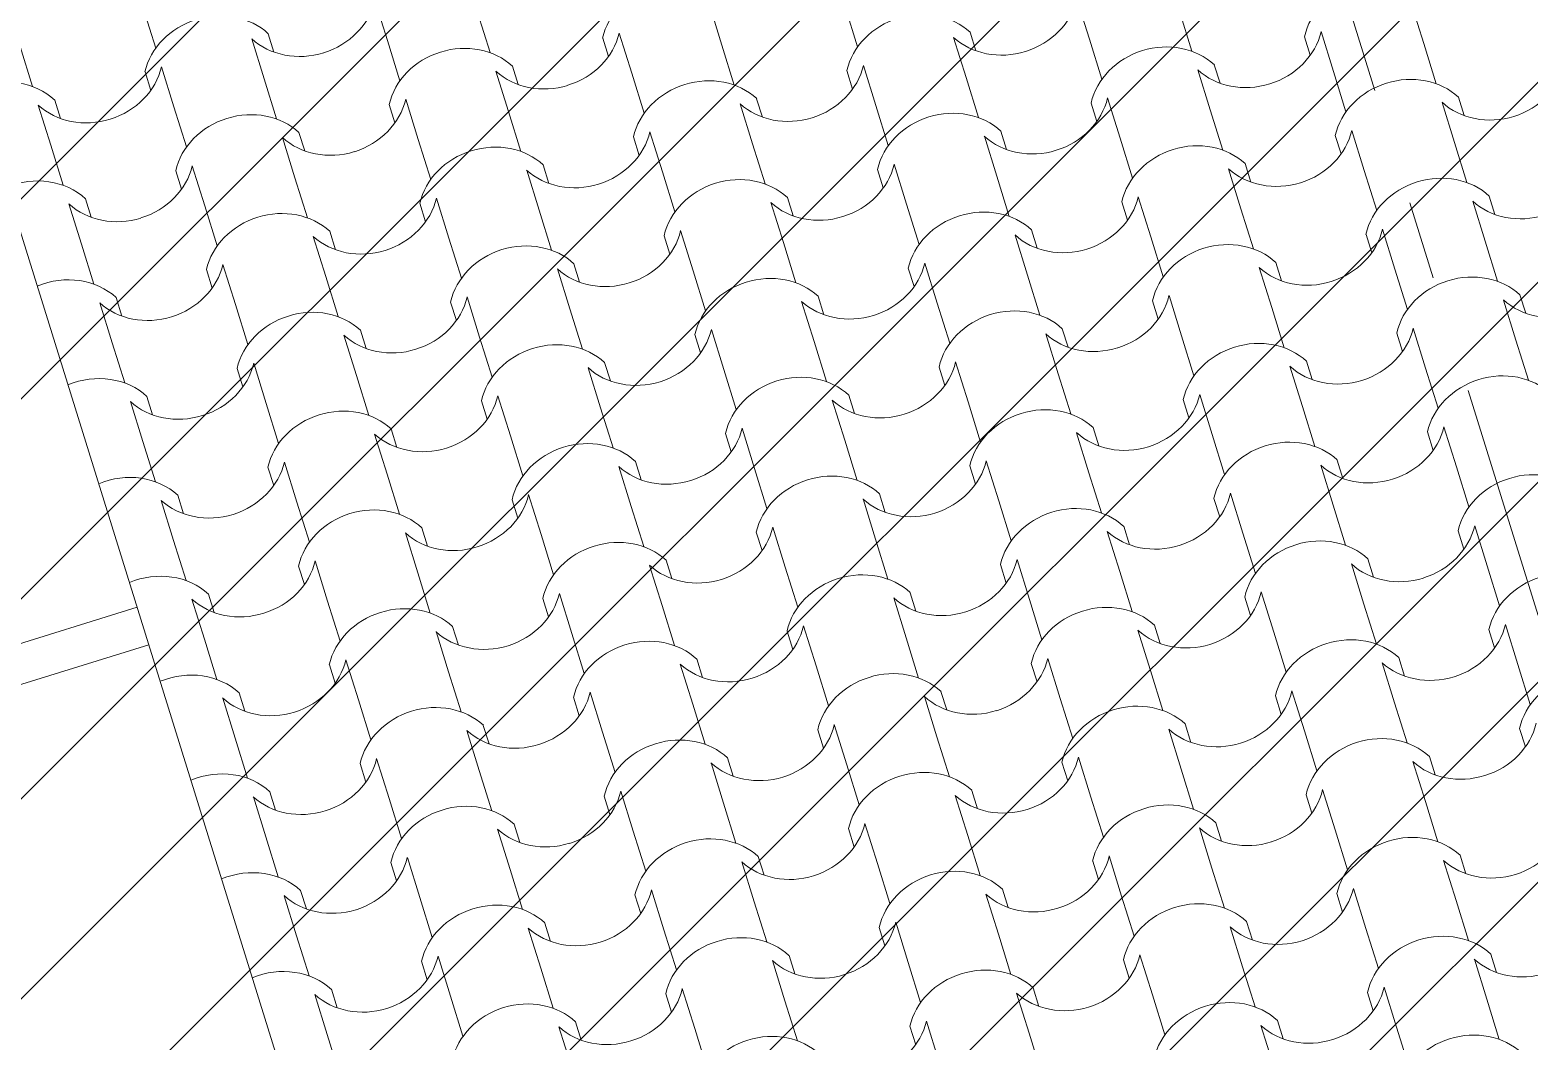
# Model space of a CAD drawing. Header units: metres. Extents: x -111189 to -108577, y -72951 to -72647.
# Drawn here: x -110192.994 to -110191.087, y -72662.649 to -72661.361 of the extents above; entities that cross this region are included whole.
import ezdxf

# ---------------------------------------------------------------- set-up
doc = ezdxf.new("R2010")
doc.units = ezdxf.units.M
doc.header["$MEASUREMENT"] = 0
doc.set_wipeout_variables(frame=1)
for name, pattern in [('Dot & Dashed', [0.670278, 0.3175, -0.176389, 0, -0.176389]), ('OTK - Traço Ponto CORTES_ALÇ', [0.6, 0.3, -0.15, 0, -0.15]), ('Wipeout_Contour', [1, 0, -1])]:
    doc.linetypes.add(name, pattern=pattern)
for name, color, linetype in [('02 - PASSEIOS', 7, 'Continuous'), ('03 - COBERTURA', 7, 'Continuous'), ('05 - VIGA', 7, 'Continuous'), ('13 - IMPLANTAÇÃO (apoio).Layer Apoio', 7, 'Continuous'), ('14 - CORTES.Marcadores', 7, 'Continuous')]:
    doc.layers.add(name, color=color, linetype=linetype)

# ---------------------------------------------------------------- blocks, each defined once
blk = doc.blocks.new('Malha_8_1', base_point=(-111182.45, -72914.5203))
at = {"color": 254, "linetype": 'Wipeout_Contour', "lineweight": 0, "ltscale": 1861428.278801215}
blk.add_wipeout([(-111182.45, -72914.5203), (-111181.1398, -72916.9324), (-111179.283, -72920.3506), (-111178.6992, -72921.4255), (-111173.1932, -72931.5618), (-111171.3979, -72934.867), (-111163.9365, -72948.6033), (-111162.5896, -72948.18), (-111170.1617, -72934.1975), (-111171.9536, -72930.8885), (-111177.4458, -72920.7467), (-111178.0283, -72919.6711), (-111179.8807, -72916.2505), (-111181.0503, -72914.0907)], dxfattribs=at).dxf.layer = '02 - PASSEIOS'
blk = doc.blocks.new('Viga_17_1', base_point=(-111170.9394, -72925.3738))
at = {"layer": '05 - VIGA', "color": 7, "linetype": 'Continuous', "lineweight": 13}
for p, q in [((-111170.9394, -72925.3738), (-111168.4566, -72924.602)), ((-111170.9246, -72925.4216), (-111168.4418, -72924.6498))]:
    blk.add_line(p, q, dxfattribs=at)
at = {"layer": '05 - VIGA', "color": 7, "linetype": 'Dot & Dashed', "lineweight": 13}
blk.add_line((-111170.9394, -72925.3738), (-111168.4566, -72924.602), dxfattribs=at)
blk = doc.blocks.new('*X120', base_point=(-110957.0649, -73026.2797))
at = {"layer": '03 - COBERTURA', "color": 253, "linetype": 'Continuous', "lineweight": 9}
for p, q in [((-111168.138, -72923.8808), (-111168.1539, -72923.8297)), ((-111167.2448, -72923.879), (-111167.2607, -72923.828)), ((-111168.4329, -72923.8904), (-111168.4488, -72923.8394)), ((-111168.0073, -72923.8961), (-111168.0232, -72923.8451)), ((-111167.7124, -72923.8864), (-111167.7283, -72923.8354)), ((-111167.5397, -72923.8887), (-111167.5556, -72923.8377)), ((-111167.1142, -72923.8943), (-111167.13, -72923.8433)), ((-111166.8193, -72923.8846), (-111166.8351, -72923.8336)), ((-111168.2948, -72923.9295), (-111168.3107, -72923.8785)), ((-111168.2824, -72923.8954), (-111168.2897, -72923.872)), ((-111168.1221, -72923.9318), (-111168.138, -72923.8808)), ((-111167.8568, -72923.9011), (-111167.8641, -72923.8776)), ((-111167.8272, -72923.9221), (-111167.8431, -72923.8711)), ((-111167.6966, -72923.9374), (-111167.7124, -72923.8864)), ((-111167.4017, -72923.9277), (-111167.4175, -72923.8767)), ((-111167.3892, -72923.8937), (-111167.3965, -72923.8702)), ((-111167.229, -72923.93), (-111167.2448, -72923.879)), ((-111166.9637, -72923.8993), (-111166.9709, -72923.8759)), ((-111166.9341, -72923.9203), (-111166.9499, -72923.8693)), ((-111166.8034, -72923.9357), (-111166.8193, -72923.8846)), ((-111168.5898, -72923.9392), (-111168.6056, -72923.8882)), ((-111168.4392, -72923.9442), (-111168.4465, -72923.9207)), ((-111168.4097, -72923.9652), (-111168.4255, -72923.9142)), ((-111167.9841, -72923.9709), (-111167.9999, -72923.9198)), ((-111167.9716, -72923.9368), (-111167.9789, -72923.9133)), ((-111167.8114, -72923.9731), (-111167.8272, -72923.9221)), ((-111167.5461, -72923.9424), (-111167.5534, -72923.919)), ((-111167.5165, -72923.9634), (-111167.5323, -72923.9124)), ((-111167.0909, -72923.9691), (-111167.1068, -72923.9181)), ((-111167.0785, -72923.935), (-111167.0858, -72923.9115)), ((-111166.9182, -72923.9713), (-111166.9341, -72923.9203)), ((-111168.279, -72923.9805), (-111168.2948, -72923.9295)), ((-111167.3858, -72923.9788), (-111167.4017, -72923.9277)), ((-111168.5665, -72924.014), (-111168.5824, -72923.9629)), ((-111168.5541, -72923.9799), (-111168.5614, -72923.9564)), ((-111168.1285, -72923.9855), (-111168.1358, -72923.9621)), ((-111168.0989, -72924.0065), (-111168.1148, -72923.9555)), ((-111167.6733, -72924.0122), (-111167.6892, -72923.9612)), ((-111167.6609, -72923.9781), (-111167.6682, -72923.9547)), ((-111167.5006, -72924.0145), (-111167.5165, -72923.9634)), ((-111167.2353, -72923.9838), (-111167.2426, -72923.9603)), ((-111167.2057, -72924.0048), (-111167.2216, -72923.9538)), ((-111166.7802, -72924.0104), (-111166.796, -72923.9594)), ((-111166.7677, -72923.9763), (-111166.775, -72923.9529)), ((-111168.3938, -72924.0162), (-111168.4097, -72923.9652)), ((-111167.9682, -72924.0219), (-111167.9841, -72923.9709)), ((-111167.0751, -72924.0201), (-111167.0909, -72923.9691)), ((-111168.2433, -72924.0212), (-111168.2506, -72923.9978)), ((-111167.7881, -72924.0479), (-111167.804, -72923.9969)), ((-111167.3501, -72924.0194), (-111167.3574, -72923.996)), ((-111166.9245, -72924.0251), (-111166.9318, -72924.0016)), ((-111166.895, -72924.0461), (-111166.9108, -72923.9951)), ((-111168.5506, -72924.065), (-111168.5665, -72924.014)), ((-111168.2557, -72924.0553), (-111168.2716, -72924.0043)), ((-111168.083, -72924.0576), (-111168.0989, -72924.0065)), ((-111167.8177, -72924.0269), (-111167.825, -72924.0034)), ((-111167.6575, -72924.0632), (-111167.6733, -72924.0122)), ((-111167.3626, -72924.0535), (-111167.3784, -72924.0025)), ((-111167.1899, -72924.0558), (-111167.2057, -72924.0048)), ((-111166.7643, -72924.0614), (-111166.7802, -72924.0104)), ((-111167.9325, -72924.0626), (-111167.9398, -72924.0391)), ((-111167.4774, -72924.0892), (-111167.4932, -72924.0382)), ((-111167.0394, -72924.0608), (-111167.0467, -72924.0373)), ((-111168.4001, -72924.07), (-111168.4074, -72924.0465)), ((-111168.3706, -72924.091), (-111168.3864, -72924.04)), ((-111168.2399, -72924.1063), (-111168.2557, -72924.0553)), ((-111167.945, -72924.0966), (-111167.9608, -72924.0456)), ((-111167.7723, -72924.0989), (-111167.7881, -72924.0479)), ((-111167.507, -72924.0682), (-111167.5143, -72924.0447)), ((-111167.3467, -72924.1046), (-111167.3626, -72924.0535)), ((-111167.0518, -72924.0949), (-111167.0677, -72924.0439)), ((-111166.8791, -72924.0971), (-111166.895, -72924.0461)), ((-111168.5274, -72924.1398), (-111168.5433, -72924.0887)), ((-111168.515, -72924.1057), (-111168.5222, -72924.0822)), ((-111168.3547, -72924.142), (-111168.3706, -72924.091)), ((-111168.0894, -72924.1113), (-111168.0967, -72924.0879)), ((-111168.0598, -72924.1323), (-111168.0757, -72924.0813)), ((-111167.9291, -72924.1477), (-111167.945, -72924.0966)), ((-111167.6342, -72924.138), (-111167.6501, -72924.087)), ((-111167.6218, -72924.1039), (-111167.6291, -72924.0804)), ((-111167.4615, -72924.1402), (-111167.4774, -72924.0892)), ((-111167.1962, -72924.1095), (-111167.2035, -72924.0861)), ((-111167.1666, -72924.1306), (-111167.1825, -72924.0796)), ((-111167.036, -72924.1459), (-111167.0518, -72924.0949)), ((-111166.741, -72924.1362), (-111166.7569, -72924.0852)), ((-111166.7286, -72924.1021), (-111166.7359, -72924.0787)), ((-111168.2166, -72924.1811), (-111168.2325, -72924.1301)), ((-111168.2042, -72924.147), (-111168.2115, -72924.1235)), ((-111168.0439, -72924.1834), (-111168.0598, -72924.1323)), ((-111167.7786, -72924.1526), (-111167.7859, -72924.1292)), ((-111167.749, -72924.1737), (-111167.7649, -72924.1227)), ((-111167.3235, -72924.1793), (-111167.3393, -72924.1283)), ((-111167.311, -72924.1452), (-111167.3183, -72924.1218)), ((-111167.1508, -72924.1816), (-111167.1666, -72924.1306)), ((-111166.8854, -72924.1509), (-111166.8927, -72924.1274)), ((-111166.8559, -72924.1719), (-111166.8717, -72924.1209)), ((-111168.5115, -72924.1908), (-111168.5274, -72924.1398)), ((-111167.6184, -72924.189), (-111167.6342, -72924.138)), ((-111166.7252, -72924.1872), (-111166.741, -72924.1362)), ((-111168.361, -72924.1958), (-111168.3683, -72924.1723)), ((-111168.3315, -72924.2168), (-111168.3473, -72924.1658)), ((-111167.9059, -72924.2224), (-111167.9217, -72924.1714)), ((-111167.8934, -72924.1883), (-111167.9007, -72924.1649)), ((-111167.4679, -72924.194), (-111167.4752, -72924.1705)), ((-111167.4383, -72924.215), (-111167.4541, -72924.164)), ((-111167.0127, -72924.2207), (-111167.0286, -72924.1697)), ((-111167.0003, -72924.1866), (-111167.0076, -72924.1631)), ((-111166.84, -72924.2229), (-111166.8559, -72924.1719)), ((-111168.2008, -72924.2321), (-111168.2166, -72924.1811)), ((-111167.7332, -72924.2247), (-111167.749, -72924.1737)), ((-111167.3076, -72924.2303), (-111167.3235, -72924.1793)), ((-111168.4759, -72924.2314), (-111168.4831, -72924.208)), ((-111168.0207, -72924.2581), (-111168.0366, -72924.2071)), ((-111167.5827, -72924.2297), (-111167.59, -72924.2062)), ((-111167.1275, -72924.2564), (-111167.1434, -72924.2053)), ((-111166.7019, -72924.262), (-111166.7178, -72924.211)), ((-111166.6895, -72924.2279), (-111166.6968, -72924.2045)), ((-111168.4883, -72924.2655), (-111168.5042, -72924.2145)), ((-111168.3156, -72924.2678), (-111168.3315, -72924.2168)), ((-111168.0503, -72924.2371), (-111168.0576, -72924.2136)), ((-111167.89, -72924.2734), (-111167.9059, -72924.2224)), ((-111167.5951, -72924.2638), (-111167.611, -72924.2128)), ((-111167.4224, -72924.266), (-111167.4383, -72924.215)), ((-111167.1571, -72924.2353), (-111167.1644, -72924.2119)), ((-111166.9968, -72924.2717), (-111167.0127, -72924.2207)), ((-111168.1651, -72924.2728), (-111168.1724, -72924.2493)), ((-111167.7099, -72924.2995), (-111167.7258, -72924.2485)), ((-111167.2719, -72924.271), (-111167.2792, -72924.2476)), ((-111166.8168, -72924.2977), (-111166.8326, -72924.2467)), ((-111168.4724, -72924.3166), (-111168.4883, -72924.2655)), ((-111168.1775, -72924.3069), (-111168.1934, -72924.2559)), ((-111168.0048, -72924.3091), (-111168.0207, -72924.2581)), ((-111167.7395, -72924.2784), (-111167.7468, -72924.255)), ((-111167.5793, -72924.3148), (-111167.5951, -72924.2638)), ((-111167.2844, -72924.3051), (-111167.3002, -72924.2541)), ((-111167.1117, -72924.3074), (-111167.1275, -72924.2564)), ((-111166.8463, -72924.2767), (-111166.8536, -72924.2532)), ((-111166.6861, -72924.313), (-111166.7019, -72924.262)), ((-111168.3219, -72924.3215), (-111168.3292, -72924.2981)), ((-111168.2924, -72924.3426), (-111168.3082, -72924.2916)), ((-111168.1617, -72924.3579), (-111168.1775, -72924.3069)), ((-111167.8668, -72924.3482), (-111167.8826, -72924.2972)), ((-111167.8543, -72924.3141), (-111167.8616, -72924.2907)), ((-111167.6941, -72924.3505), (-111167.7099, -72924.2995)), ((-111167.4288, -72924.3198), (-111167.436, -72924.2963)), ((-111167.3992, -72924.3408), (-111167.415, -72924.2898)), ((-111167.2685, -72924.3561), (-111167.2844, -72924.3051)), ((-111166.9736, -72924.3465), (-111166.9895, -72924.2954)), ((-111166.9612, -72924.3124), (-111166.9684, -72924.2889)), ((-111166.8009, -72924.3487), (-111166.8168, -72924.2977)), ((-111168.4492, -72924.3913), (-111168.4651, -72924.3403)), ((-111168.4368, -72924.3572), (-111168.444, -72924.3338)), ((-111168.2765, -72924.3936), (-111168.2924, -72924.3426)), ((-111168.0112, -72924.3629), (-111168.0185, -72924.3394)), ((-111167.9816, -72924.3839), (-111167.9975, -72924.3329)), ((-111167.556, -72924.3896), (-111167.5719, -72924.3386)), ((-111167.5436, -72924.3555), (-111167.5509, -72924.332)), ((-111167.3833, -72924.3918), (-111167.3992, -72924.3408)), ((-111167.118, -72924.3611), (-111167.1253, -72924.3377)), ((-111167.0884, -72924.3821), (-111167.1043, -72924.3311)), ((-111167.8509, -72924.3992), (-111167.8668, -72924.3482)), ((-111166.9577, -72924.3975), (-111166.9736, -72924.3465)), ((-111168.1384, -72924.4327), (-111168.1543, -72924.3817)), ((-111168.126, -72924.3986), (-111168.1333, -72924.3751)), ((-111167.7004, -72924.4042), (-111167.7077, -72924.3808)), ((-111167.6708, -72924.4253), (-111167.6867, -72924.3742)), ((-111167.2453, -72924.4309), (-111167.2611, -72924.3799)), ((-111167.2328, -72924.3968), (-111167.2401, -72924.3734)), ((-111167.0726, -72924.4332), (-111167.0884, -72924.3821)), ((-111166.8072, -72924.4025), (-111166.8145, -72924.379)), ((-111166.7777, -72924.4235), (-111166.7935, -72924.3725)), ((-111168.4333, -72924.4423), (-111168.4492, -72924.3913)), ((-111167.9657, -72924.4349), (-111167.9816, -72924.3839)), ((-111167.5402, -72924.4406), (-111167.556, -72924.3896)), ((-111168.2533, -72924.4684), (-111168.2691, -72924.4173)), ((-111167.8152, -72924.4399), (-111167.8225, -72924.4165)), ((-111167.3601, -72924.4666), (-111167.3759, -72924.4156)), ((-111166.9345, -72924.4722), (-111166.9504, -72924.4212)), ((-111166.9221, -72924.4382), (-111166.9293, -72924.4147)), ((-111168.2828, -72924.4473), (-111168.2901, -72924.4239)), ((-111168.1226, -72924.4837), (-111168.1384, -72924.4327)), ((-111167.8277, -72924.474), (-111167.8435, -72924.423)), ((-111167.655, -72924.4763), (-111167.6708, -72924.4253)), ((-111167.3897, -72924.4456), (-111167.3969, -72924.4221)), ((-111167.2294, -72924.4819), (-111167.2453, -72924.4309)), ((-111166.7618, -72924.4745), (-111166.7777, -72924.4235)), ((-111168.3976, -72924.483), (-111168.4049, -72924.4596)), ((-111167.9425, -72924.5097), (-111167.9584, -72924.4587)), ((-111167.5045, -72924.4813), (-111167.5118, -72924.4578)), ((-111167.0493, -72924.5079), (-111167.0652, -72924.4569)), ((-111168.4101, -72924.5171), (-111168.426, -72924.4661)), ((-111168.2374, -72924.5194), (-111168.2533, -72924.4684)), ((-111167.9721, -72924.4887), (-111167.9794, -72924.4652)), ((-111167.8118, -72924.525), (-111167.8277, -72924.474)), ((-111167.5169, -72924.5154), (-111167.5328, -72924.4643)), ((-111167.3442, -72924.5176), (-111167.3601, -72924.4666)), ((-111167.0789, -72924.4869), (-111167.0862, -72924.4635)), ((-111166.9186, -72924.5233), (-111166.9345, -72924.4722)), ((-111168.0993, -72924.5585), (-111168.1152, -72924.5074)), ((-111168.0869, -72924.5244), (-111168.0942, -72924.5009)), ((-111167.9266, -72924.5607), (-111167.9425, -72924.5097)), ((-111167.6613, -72924.53), (-111167.6686, -72924.5066)), ((-111167.6317, -72924.551), (-111167.6476, -72924.5)), ((-111167.5011, -72924.5664), (-111167.5169, -72924.5154)), ((-111167.2062, -72924.5567), (-111167.222, -72924.5057)), ((-111167.1937, -72924.5226), (-111167.201, -72924.4991)), ((-111167.0335, -72924.559), (-111167.0493, -72924.5079)), ((-111166.7681, -72924.5283), (-111166.7754, -72924.5048)), ((-111166.7386, -72924.5493), (-111166.7544, -72924.4983)), ((-111168.3942, -72924.5681), (-111168.4101, -72924.5171)), ((-111168.2437, -72924.5731), (-111168.251, -72924.5497)), ((-111168.2141, -72924.5942), (-111168.23, -72924.5431)), ((-111167.7886, -72924.5998), (-111167.8044, -72924.5488)), ((-111167.7761, -72924.5657), (-111167.7834, -72924.5423)), ((-111167.6159, -72924.6021), (-111167.6317, -72924.551)), ((-111167.3506, -72924.5714), (-111167.3578, -72924.5479)), ((-111167.321, -72924.5924), (-111167.3368, -72924.5414)), ((-111166.8954, -72924.598), (-111166.9113, -72924.547)), ((-111166.883, -72924.5639), (-111166.8902, -72924.5405)), ((-111166.7227, -72924.6003), (-111166.7386, -72924.5493)), ((-111168.0835, -72924.6095), (-111168.0993, -72924.5585)), ((-111167.1903, -72924.6077), (-111167.2062, -72924.5567)), ((-111168.371, -72924.6429), (-111168.3868, -72924.5919)), ((-111168.3585, -72924.6088), (-111168.3658, -72924.5854)), ((-111167.933, -72924.6145), (-111167.9403, -72924.591)), ((-111167.9034, -72924.6355), (-111167.9192, -72924.5845)), ((-111167.4778, -72924.6411), (-111167.4937, -72924.5901)), ((-111167.4654, -72924.607), (-111167.4727, -72924.5836)), ((-111167.3051, -72924.6434), (-111167.321, -72924.5924)), ((-111167.0398, -72924.6127), (-111167.0471, -72924.5892)), ((-111167.0102, -72924.6337), (-111167.0261, -72924.5827)), ((-111168.1983, -72924.6452), (-111168.2141, -72924.5942)), ((-111167.7727, -72924.6508), (-111167.7886, -72924.5998)), ((-111166.8795, -72924.6491), (-111166.8954, -72924.598)), ((-111168.0478, -72924.6502), (-111168.0551, -72924.6267)), ((-111167.5926, -72924.6768), (-111167.6085, -72924.6258)), ((-111167.1546, -72924.6484), (-111167.1619, -72924.6249)), ((-111166.729, -72924.654), (-111166.7363, -72924.6306)), ((-111166.6995, -72924.6751), (-111166.7153, -72924.6241)), ((-111168.3551, -72924.6939), (-111168.371, -72924.6429)), ((-111168.0602, -72924.6842), (-111168.0761, -72924.6332)), ((-111167.8875, -72924.6865), (-111167.9034, -72924.6355)), ((-111167.6222, -72924.6558), (-111167.6295, -72924.6324)), ((-111167.462, -72924.6922), (-111167.4778, -72924.6411)), ((-111167.1671, -72924.6825), (-111167.1829, -72924.6315)), ((-111166.9944, -72924.6847), (-111167.0102, -72924.6337)), ((-111168.175, -72924.7199), (-111168.1909, -72924.6689)), ((-111167.737, -72924.6915), (-111167.7443, -72924.668)), ((-111167.2819, -72924.7182), (-111167.2977, -72924.6672)), ((-111166.8438, -72924.6897), (-111166.8511, -72924.6663)), ((-111168.2046, -72924.6989), (-111168.2119, -72924.6755)), ((-111168.0444, -72924.7353), (-111168.0602, -72924.6842)), ((-111167.7495, -72924.7256), (-111167.7653, -72924.6746)), ((-111167.5768, -72924.7278), (-111167.5926, -72924.6768)), ((-111167.3114, -72924.6971), (-111167.3187, -72924.6737)), ((-111167.1512, -72924.7335), (-111167.1671, -72924.6825)), ((-111166.8563, -72924.7238), (-111166.8722, -72924.6728)), ((-111166.6836, -72924.7261), (-111166.6995, -72924.6751)), ((-111168.3319, -72924.7687), (-111168.3477, -72924.7177)), ((-111168.3194, -72924.7346), (-111168.3267, -72924.7112)), ((-111168.1592, -72924.771), (-111168.175, -72924.7199)), ((-111167.8939, -72924.7403), (-111167.9012, -72924.7168)), ((-111167.8643, -72924.7613), (-111167.8801, -72924.7103)), ((-111167.7336, -72924.7766), (-111167.7495, -72924.7256)), ((-111167.4387, -72924.7669), (-111167.4546, -72924.7159)), ((-111167.4263, -72924.7328), (-111167.4336, -72924.7094)), ((-111167.266, -72924.7692), (-111167.2819, -72924.7182)), ((-111167.0007, -72924.7385), (-111167.008, -72924.715)), ((-111166.9711, -72924.7595), (-111166.987, -72924.7085)), ((-111166.8404, -72924.7748), (-111166.8563, -72924.7238)), ((-111168.0211, -72924.81), (-111168.037, -72924.759)), ((-111168.0087, -72924.7759), (-111168.016, -72924.7525)), ((-111167.8484, -72924.8123), (-111167.8643, -72924.7613)), ((-111167.5831, -72924.7816), (-111167.5904, -72924.7581)), ((-111167.5535, -72924.8026), (-111167.5694, -72924.7516)), ((-111167.128, -72924.8083), (-111167.1438, -72924.7573)), ((-111167.1155, -72924.7742), (-111167.1228, -72924.7507)), ((-111166.9553, -72924.8105), (-111166.9711, -72924.7595)), ((-111166.6899, -72924.7798), (-111166.6972, -72924.7564)), ((-111168.316, -72924.8197), (-111168.3319, -72924.7687)), ((-111167.4229, -72924.8179), (-111167.4387, -72924.7669)), ((-111168.1655, -72924.8247), (-111168.1728, -72924.8012)), ((-111168.1359, -72924.8457), (-111168.1518, -72924.7947)), ((-111167.7104, -72924.8514), (-111167.7262, -72924.8004)), ((-111167.6979, -72924.8173), (-111167.7052, -72924.7938)), ((-111167.5377, -72924.8536), (-111167.5535, -72924.8026)), ((-111167.2723, -72924.8229), (-111167.2796, -72924.7995)), ((-111167.2428, -72924.844), (-111167.2586, -72924.793)), ((-111166.8172, -72924.8496), (-111166.833, -72924.7986)), ((-111166.8047, -72924.8155), (-111166.812, -72924.7921)), ((-111168.0053, -72924.8611), (-111168.0211, -72924.81)), ((-111167.1121, -72924.8593), (-111167.128, -72924.8083)), ((-111168.2803, -72924.8604), (-111168.2876, -72924.8369)), ((-111167.8252, -72924.8871), (-111167.841, -72924.8361)), ((-111167.3872, -72924.8586), (-111167.3945, -72924.8352)), ((-111166.9616, -72924.8643), (-111166.9689, -72924.8408)), ((-111166.932, -72924.8853), (-111166.9479, -72924.8343)), ((-111168.2928, -72924.8945), (-111168.3086, -72924.8435)), ((-111168.1201, -72924.8967), (-111168.1359, -72924.8457)), ((-111167.8548, -72924.866), (-111167.8621, -72924.8426)), ((-111167.6945, -72924.9024), (-111167.7104, -72924.8514)), ((-111167.3996, -72924.8927), (-111167.4155, -72924.8417)), ((-111167.2269, -72924.895), (-111167.2428, -72924.844)), ((-111166.8013, -72924.9006), (-111166.8172, -72924.8496)), ((-111167.9696, -72924.9017), (-111167.9769, -72924.8783)), ((-111167.5144, -72924.9284), (-111167.5303, -72924.8774)), ((-111167.0764, -72924.9), (-111167.0837, -72924.8765)), ((-111168.2769, -72924.9455), (-111168.2928, -72924.8945)), ((-111167.982, -72924.9358), (-111167.9979, -72924.8848)), ((-111167.8093, -72924.9381), (-111167.8252, -72924.8871)), ((-111167.544, -72924.9074), (-111167.5513, -72924.8839)), ((-111167.3837, -72924.9437), (-111167.3996, -72924.8927)), ((-111167.0888, -72924.9341), (-111167.1047, -72924.883)), ((-111166.9161, -72924.9363), (-111166.932, -72924.8853)), ((-111168.1264, -72924.9505), (-111168.1337, -72924.927)), ((-111168.0968, -72924.9715), (-111168.1127, -72924.9205)), ((-111167.9662, -72924.9868), (-111167.982, -72924.9358)), ((-111167.6713, -72924.9772), (-111167.6871, -72924.9262)), ((-111167.6588, -72924.9431), (-111167.6661, -72924.9196)), ((-111167.4986, -72924.9794), (-111167.5144, -72924.9284)), ((-111167.2332, -72924.9487), (-111167.2405, -72924.9253)), ((-111167.2037, -72924.9698), (-111167.2195, -72924.9187)), ((-111167.073, -72924.9851), (-111167.0888, -72924.9341)), ((-111166.7781, -72924.9754), (-111166.7939, -72924.9244)), ((-111166.7656, -72924.9413), (-111166.7729, -72924.9179)), ((-111168.2537, -72925.0203), (-111168.2695, -72924.9693)), ((-111168.2412, -72924.9862), (-111168.2485, -72924.9627)), ((-111168.081, -72925.0225), (-111168.0968, -72924.9715)), ((-111167.8157, -72924.9918), (-111167.823, -72924.9684)), ((-111167.7861, -72925.0129), (-111167.8019, -72924.9618)), ((-111167.3605, -72925.0185), (-111167.3764, -72924.9675)), ((-111167.3481, -72924.9844), (-111167.3553, -72924.961)), ((-111167.1878, -72925.0208), (-111167.2037, -72924.9698)), ((-111166.9225, -72924.9901), (-111166.9298, -72924.9666)), ((-111166.8929, -72925.0111), (-111166.9088, -72924.9601)), ((-111167.6554, -72925.0282), (-111167.6713, -72924.9772)), ((-111166.7622, -72925.0264), (-111166.7781, -72924.9754)), ((-111167.9429, -72925.0616), (-111167.9588, -72925.0106)), ((-111167.9305, -72925.0275), (-111167.9378, -72925.0041)), ((-111167.7702, -72925.0639), (-111167.7861, -72925.0129)), ((-111167.5049, -72925.0332), (-111167.5122, -72925.0097)), ((-111167.4753, -72925.0542), (-111167.4912, -72925.0032)), ((-111167.0497, -72925.0599), (-111167.0656, -72925.0088)), ((-111167.0373, -72925.0258), (-111167.0446, -72925.0023)), ((-111166.877, -72925.0621), (-111166.8929, -72925.0111)), ((-111168.2378, -72925.0713), (-111168.2537, -72925.0203)), ((-111167.3446, -72925.0695), (-111167.3605, -72925.0185)), ((-111168.0577, -72925.0973), (-111168.0736, -72925.0463)), ((-111167.6197, -72925.0689), (-111167.627, -72925.0454)), ((-111167.1646, -72925.0955), (-111167.1804, -72925.0445)), ((-111166.739, -72925.1012), (-111166.7548, -72925.0502)), ((-111166.7265, -72925.0671), (-111166.7338, -72925.0436)), ((-111168.0873, -72925.0763), (-111168.0946, -72925.0528)), ((-111167.9271, -72925.1126), (-111167.9429, -72925.0616)), ((-111167.6322, -72925.103), (-111167.648, -72925.0519)), ((-111167.4595, -72925.1052), (-111167.4753, -72925.0542)), ((-111167.1941, -72925.0745), (-111167.2014, -72925.0511)), ((-111167.0339, -72925.1109), (-111167.0497, -72925.0599)), ((-111168.2021, -72925.112), (-111168.2094, -72925.0885)), ((-111167.747, -72925.1386), (-111167.7628, -72925.0876)), ((-111167.309, -72925.1102), (-111167.3162, -72925.0868)), ((-111166.8538, -72925.1369), (-111166.8697, -72925.0859)), ((-111168.2146, -72925.1461), (-111168.2304, -72925.0951)), ((-111168.0419, -72925.1483), (-111168.0577, -72925.0973)), ((-111167.7766, -72925.1176), (-111167.7838, -72925.0942)), ((-111167.6163, -72925.154), (-111167.6322, -72925.103)), ((-111167.3214, -72925.1443), (-111167.3373, -72925.0933)), ((-111167.1487, -72925.1466), (-111167.1646, -72925.0955)), ((-111166.8834, -72925.1159), (-111166.8907, -72925.0924)), ((-111166.7231, -72925.1522), (-111166.739, -72925.1012)), ((-111168.1987, -72925.1971), (-111168.2146, -72925.1461)), ((-111167.9038, -72925.1874), (-111167.9197, -72925.1364)), ((-111167.8914, -72925.1533), (-111167.8987, -72925.1299)), ((-111167.7311, -72925.1897), (-111167.747, -72925.1386)), ((-111167.4658, -72925.159), (-111167.4731, -72925.1355)), ((-111167.4362, -72925.18), (-111167.4521, -72925.129)), ((-111167.3055, -72925.1953), (-111167.3214, -72925.1443)), ((-111167.0106, -72925.1856), (-111167.0265, -72925.1346)), ((-111166.9982, -72925.1515), (-111167.0055, -72925.1281)), ((-111166.8379, -72925.1879), (-111166.8538, -72925.1369))]:
    blk.add_line(p, q, dxfattribs=at)
for centre, major_axis, start_param, end_param in [((-111167.775, -72923.8878), (0.0878, 0.0273), 0.466079, 2.675513), ((-111166.8818, -72923.886), (0.0878, 0.0273), 0.466079, 2.675513), ((-111168.2435, -72923.8191), (0.0883, 0.0274), 4.715365, 5.812147), ((-111167.3503, -72923.8173), (0.0883, 0.0274), 4.715365, 5.812147), ((-111168.3574, -72923.9309), (0.0878, 0.0273), 0.466079, 2.675513), ((-111167.4642, -72923.9291), (0.0878, 0.0273), 0.466079, 2.675513), ((-111168.2429, -72923.8189), (0.0883, 0.0274), 3.612631, 4.709413), ((-111168.0466, -72923.9723), (0.0878, 0.0273), 0.466079, 2.675513), ((-111167.9327, -72923.8604), (0.0883, 0.0274), 4.715365, 5.812147), ((-111167.3498, -72923.8172), (0.0883, 0.0274), 3.612631, 4.709413), ((-111167.1534, -72923.9705), (0.0878, 0.0273), 0.466079, 2.675513), ((-111167.0395, -72923.8587), (0.0883, 0.0274), 4.715365, 5.812147), ((-111168.5151, -72923.9035), (0.0883, 0.0274), 4.715365, 5.812147), ((-111167.9322, -72923.8603), (0.0883, 0.0274), 3.612631, 4.709413), ((-111167.6219, -72923.9018), (0.0883, 0.0274), 4.715365, 5.812147), ((-111167.039, -72923.8585), (0.0883, 0.0274), 3.612631, 4.709413), ((-111166.8427, -72924.0118), (0.0878, 0.0273), 0.466079, 2.675513), ((-111166.7288, -72923.9), (0.0883, 0.0274), 4.715365, 5.812147), ((-111168.629, -72924.0154), (0.0878, 0.0273), 0.466079, 1.674542), ((-111167.7358, -72924.0136), (0.0878, 0.0273), 0.466079, 2.675513), ((-111168.5146, -72923.9034), (0.0883, 0.0274), 3.612631, 4.709413), ((-111168.2044, -72923.9449), (0.0883, 0.0274), 4.715365, 5.812147), ((-111167.6214, -72923.9016), (0.0883, 0.0274), 3.612631, 4.709413), ((-111167.3112, -72923.9431), (0.0883, 0.0274), 4.715365, 5.812147), ((-111166.7282, -72923.8998), (0.0883, 0.0274), 3.612631, 4.709413), ((-111168.3183, -72924.0567), (0.0878, 0.0273), 0.466079, 2.675513), ((-111167.4251, -72924.0549), (0.0878, 0.0273), 0.466079, 2.675513), ((-111167.8936, -72923.9862), (0.0883, 0.0274), 4.715365, 5.812147), ((-111167.0004, -72923.9845), (0.0883, 0.0274), 4.715365, 5.812147), ((-111168.2038, -72923.9447), (0.0883, 0.0274), 3.612631, 4.709413), ((-111168.0075, -72924.098), (0.0878, 0.0273), 0.466079, 2.675513), ((-111167.3107, -72923.943), (0.0883, 0.0274), 3.612631, 4.709413), ((-111167.1143, -72924.0963), (0.0878, 0.0273), 0.466079, 2.675513), ((-111167.5828, -72924.0276), (0.0883, 0.0274), 4.715365, 5.812147), ((-111168.5899, -72924.1411), (0.0878, 0.0273), 0.466079, 1.674542), ((-111168.476, -72924.0293), (0.0883, 0.0274), 4.715365, 5.812147), ((-111167.8931, -72923.9861), (0.0883, 0.0274), 3.612631, 4.709413), ((-111167.6967, -72924.1394), (0.0878, 0.0273), 0.466079, 2.675513), ((-111166.9999, -72923.9843), (0.0883, 0.0274), 3.612631, 4.709413), ((-111166.8036, -72924.1376), (0.0878, 0.0273), 0.466079, 2.675513), ((-111168.4755, -72924.0292), (0.0883, 0.0274), 3.612631, 4.709413), ((-111168.2792, -72924.1825), (0.0878, 0.0273), 0.466079, 2.675513), ((-111168.1653, -72924.0707), (0.0883, 0.0274), 4.715365, 5.812147), ((-111167.5823, -72924.0274), (0.0883, 0.0274), 3.612631, 4.709413), ((-111167.386, -72924.1807), (0.0878, 0.0273), 0.466079, 2.675513), ((-111167.2721, -72924.0689), (0.0883, 0.0274), 4.715365, 5.812147), ((-111166.6891, -72924.0256), (0.0883, 0.0274), 3.612631, 4.709413), ((-111168.1647, -72924.0705), (0.0883, 0.0274), 3.612631, 4.709413), ((-111167.8545, -72924.112), (0.0883, 0.0274), 4.715365, 5.812147), ((-111167.2716, -72924.0687), (0.0883, 0.0274), 3.612631, 4.709413), ((-111167.0752, -72924.2221), (0.0878, 0.0273), 0.466079, 2.675513), ((-111166.9613, -72924.1102), (0.0883, 0.0274), 4.715365, 5.812147), ((-111167.9684, -72924.2238), (0.0878, 0.0273), 0.466079, 2.675513), ((-111168.4369, -72924.1551), (0.0883, 0.0274), 4.715365, 5.812147), ((-111167.854, -72924.1118), (0.0883, 0.0274), 3.612631, 4.709413), ((-111167.5437, -72924.1534), (0.0883, 0.0274), 4.715365, 5.812147), ((-111166.9608, -72924.1101), (0.0883, 0.0274), 3.612631, 4.709413), ((-111168.5508, -72924.2669), (0.0878, 0.0273), 0.466079, 1.674542), ((-111167.6576, -72924.2652), (0.0878, 0.0273), 0.466079, 2.675513), ((-111166.7645, -72924.2634), (0.0878, 0.0273), 0.466079, 2.675513), ((-111168.1262, -72924.1965), (0.0883, 0.0274), 4.715365, 5.812147), ((-111167.233, -72924.1947), (0.0883, 0.0274), 4.715365, 5.812147), ((-111166.65, -72924.1514), (0.0883, 0.0274), 3.612631, 4.709413), ((-111168.4364, -72924.155), (0.0883, 0.0274), 3.612631, 4.709413), ((-111168.2401, -72924.3083), (0.0878, 0.0273), 0.466079, 2.675513), ((-111167.5432, -72924.1532), (0.0883, 0.0274), 3.612631, 4.709413), ((-111167.3469, -72924.3065), (0.0878, 0.0273), 0.466079, 2.675513), ((-111167.8154, -72924.2378), (0.0883, 0.0274), 4.715365, 5.812147), ((-111166.9222, -72924.236), (0.0883, 0.0274), 4.715365, 5.812147), ((-111168.1256, -72924.1963), (0.0883, 0.0274), 3.612631, 4.709413), ((-111167.9293, -72924.3496), (0.0878, 0.0273), 0.466079, 2.675513), ((-111167.2325, -72924.1945), (0.0883, 0.0274), 3.612631, 4.709413), ((-111167.0361, -72924.3479), (0.0878, 0.0273), 0.466079, 2.675513), ((-111168.5117, -72924.3927), (0.0878, 0.0273), 0.466079, 1.674542), ((-111168.3978, -72924.2809), (0.0883, 0.0274), 4.715365, 5.812147), ((-111167.8149, -72924.2376), (0.0883, 0.0274), 3.612631, 4.709413), ((-111167.6185, -72924.391), (0.0878, 0.0273), 0.466079, 2.675513), ((-111167.5046, -72924.2791), (0.0883, 0.0274), 4.715365, 5.812147), ((-111166.9217, -72924.2359), (0.0883, 0.0274), 3.612631, 4.709413), ((-111166.7254, -72924.3892), (0.0878, 0.0273), 0.466079, 2.675513), ((-111168.3973, -72924.2807), (0.0883, 0.0274), 3.612631, 4.709413), ((-111168.0871, -72924.3222), (0.0883, 0.0274), 4.715365, 5.812147), ((-111167.5041, -72924.279), (0.0883, 0.0274), 3.612631, 4.709413), ((-111167.3078, -72924.4323), (0.0878, 0.0273), 0.466079, 2.675513), ((-111167.1939, -72924.3205), (0.0883, 0.0274), 4.715365, 5.812147), ((-111168.201, -72924.4341), (0.0878, 0.0273), 0.466079, 2.675513), ((-111168.0865, -72924.3221), (0.0883, 0.0274), 3.612631, 4.709413), ((-111167.7763, -72924.3636), (0.0883, 0.0274), 4.715365, 5.812147), ((-111167.1933, -72924.3203), (0.0883, 0.0274), 3.612631, 4.709413), ((-111166.8831, -72924.3618), (0.0883, 0.0274), 4.715365, 5.812147), ((-111167.8902, -72924.4754), (0.0878, 0.0273), 0.466079, 2.675513), ((-111166.997, -72924.4736), (0.0878, 0.0273), 0.466079, 2.675513), ((-111168.3587, -72924.4067), (0.0883, 0.0274), 4.715365, 5.812147), ((-111167.4655, -72924.4049), (0.0883, 0.0274), 4.715365, 5.812147), ((-111166.8826, -72924.3617), (0.0883, 0.0274), 3.612631, 4.709413), ((-111168.4726, -72924.5185), (0.0878, 0.0273), 0.466079, 1.674542), ((-111167.7758, -72924.3634), (0.0883, 0.0274), 3.612631, 4.709413), ((-111167.5794, -72924.5168), (0.0878, 0.0273), 0.466079, 2.675513), ((-111166.6863, -72924.515), (0.0878, 0.0273), 0.466079, 2.675513), ((-111168.0479, -72924.448), (0.0883, 0.0274), 4.715365, 5.812147), ((-111167.1548, -72924.4463), (0.0883, 0.0274), 4.715365, 5.812147), ((-111168.3582, -72924.4065), (0.0883, 0.0274), 3.612631, 4.709413), ((-111168.1619, -72924.5599), (0.0878, 0.0273), 0.466079, 2.675513), ((-111167.465, -72924.4048), (0.0883, 0.0274), 3.612631, 4.709413), ((-111167.2687, -72924.5581), (0.0878, 0.0273), 0.466079, 2.675513), ((-111168.0474, -72924.4479), (0.0883, 0.0274), 3.612631, 4.709413), ((-111167.8511, -72924.6012), (0.0878, 0.0273), 0.466079, 2.675513), ((-111167.7372, -72924.4894), (0.0883, 0.0274), 4.715365, 5.812147), ((-111167.1542, -72924.4461), (0.0883, 0.0274), 3.612631, 4.709413), ((-111166.9579, -72924.5994), (0.0878, 0.0273), 0.466079, 2.675513), ((-111166.844, -72924.4876), (0.0883, 0.0274), 4.715365, 5.812147), ((-111168.3196, -72924.5325), (0.0883, 0.0274), 4.715365, 5.812147), ((-111167.7367, -72924.4892), (0.0883, 0.0274), 3.612631, 4.709413), ((-111167.4264, -72924.5307), (0.0883, 0.0274), 4.715365, 5.812147), ((-111166.8435, -72924.4875), (0.0883, 0.0274), 3.612631, 4.709413), ((-111166.6472, -72924.6408), (0.0878, 0.0273), 0.466079, 2.675513), ((-111168.4335, -72924.6443), (0.0878, 0.0273), 0.466079, 1.674542), ((-111167.5403, -72924.6425), (0.0878, 0.0273), 0.466079, 2.675513), ((-111168.3191, -72924.5323), (0.0883, 0.0274), 3.612631, 4.709413), ((-111168.0088, -72924.5738), (0.0883, 0.0274), 4.715365, 5.812147), ((-111167.4259, -72924.5306), (0.0883, 0.0274), 3.612631, 4.709413), ((-111167.1157, -72924.5721), (0.0883, 0.0274), 4.715365, 5.812147), ((-111168.1228, -72924.6856), (0.0878, 0.0273), 0.466079, 2.675513), ((-111167.2296, -72924.6839), (0.0878, 0.0273), 0.466079, 2.675513), ((-111167.6981, -72924.6152), (0.0883, 0.0274), 4.715365, 5.812147), ((-111166.8049, -72924.6134), (0.0883, 0.0274), 4.715365, 5.812147), ((-111168.0083, -72924.5737), (0.0883, 0.0274), 3.612631, 4.709413), ((-111167.812, -72924.727), (0.0878, 0.0273), 0.466079, 2.675513), ((-111167.1151, -72924.5719), (0.0883, 0.0274), 3.612631, 4.709413), ((-111166.9188, -72924.7252), (0.0878, 0.0273), 0.466079, 2.675513), ((-111168.2805, -72924.6583), (0.0883, 0.0274), 4.715365, 5.812147), ((-111167.3873, -72924.6565), (0.0883, 0.0274), 4.715365, 5.812147), ((-111168.3944, -72924.7701), (0.0878, 0.0273), 0.466079, 1.674542), ((-111167.6976, -72924.615), (0.0883, 0.0274), 3.612631, 4.709413), ((-111167.5012, -72924.7683), (0.0878, 0.0273), 0.466079, 2.675513), ((-111166.8044, -72924.6132), (0.0883, 0.0274), 3.612631, 4.709413), ((-111166.6081, -72924.7666), (0.0878, 0.0273), 0.466079, 2.675513), ((-111168.28, -72924.6581), (0.0883, 0.0274), 3.612631, 4.709413), ((-111168.0836, -72924.8114), (0.0878, 0.0273), 0.466079, 2.675513), ((-111167.9697, -72924.6996), (0.0883, 0.0274), 4.715365, 5.812147), ((-111167.3868, -72924.6563), (0.0883, 0.0274), 3.612631, 4.709413), ((-111167.1905, -72924.8097), (0.0878, 0.0273), 0.466079, 2.675513), ((-111167.0766, -72924.6979), (0.0883, 0.0274), 4.715365, 5.812147), ((-111167.9692, -72924.6995), (0.0883, 0.0274), 3.612631, 4.709413), ((-111167.659, -72924.741), (0.0883, 0.0274), 4.715365, 5.812147), ((-111167.076, -72924.6977), (0.0883, 0.0274), 3.612631, 4.709413), ((-111166.8797, -72924.851), (0.0878, 0.0273), 0.466079, 2.675513), ((-111166.7658, -72924.7392), (0.0883, 0.0274), 4.715365, 5.812147), ((-111167.7729, -72924.8528), (0.0878, 0.0273), 0.466079, 2.675513), ((-111168.2414, -72924.7841), (0.0883, 0.0274), 4.715365, 5.812147), ((-111167.6585, -72924.7408), (0.0883, 0.0274), 3.612631, 4.709413), ((-111167.3482, -72924.7823), (0.0883, 0.0274), 4.715365, 5.812147), ((-111166.7653, -72924.739), (0.0883, 0.0274), 3.612631, 4.709413), ((-111168.3553, -72924.8959), (0.0878, 0.0273), 0.466079, 1.674542), ((-111167.4621, -72924.8941), (0.0878, 0.0273), 0.466079, 2.675513), ((-111167.9306, -72924.8254), (0.0883, 0.0274), 4.715365, 5.812147), ((-111167.0375, -72924.8236), (0.0883, 0.0274), 4.715365, 5.812147), ((-111168.2409, -72924.7839), (0.0883, 0.0274), 3.612631, 4.709413), ((-111168.0445, -72924.9372), (0.0878, 0.0273), 0.466079, 2.675513), ((-111167.3477, -72924.7821), (0.0883, 0.0274), 3.612631, 4.709413), ((-111167.1514, -72924.9355), (0.0878, 0.0273), 0.466079, 2.675513), ((-111167.6199, -72924.8667), (0.0883, 0.0274), 4.715365, 5.812147), ((-111166.7267, -72924.865), (0.0883, 0.0274), 4.715365, 5.812147), ((-111167.9301, -72924.8252), (0.0883, 0.0274), 3.612631, 4.709413), ((-111167.7338, -72924.9786), (0.0878, 0.0273), 0.466079, 2.675513), ((-111167.0369, -72924.8235), (0.0883, 0.0274), 3.612631, 4.709413), ((-111166.8406, -72924.9768), (0.0878, 0.0273), 0.466079, 2.675513), ((-111168.3162, -72925.0217), (0.0878, 0.0273), 0.466079, 1.674542), ((-111168.2023, -72924.9099), (0.0883, 0.0274), 4.715365, 5.812147), ((-111167.6194, -72924.8666), (0.0883, 0.0274), 3.612631, 4.709413), ((-111167.423, -72925.0199), (0.0878, 0.0273), 0.466079, 2.675513), ((-111167.3091, -72924.9081), (0.0883, 0.0274), 4.715365, 5.812147), ((-111166.7262, -72924.8648), (0.0883, 0.0274), 3.612631, 4.709413), ((-111168.2018, -72924.9097), (0.0883, 0.0274), 3.612631, 4.709413), ((-111167.8915, -72924.9512), (0.0883, 0.0274), 4.715365, 5.812147), ((-111167.3086, -72924.9079), (0.0883, 0.0274), 3.612631, 4.709413), ((-111167.1123, -72925.0612), (0.0878, 0.0273), 0.466079, 2.675513), ((-111166.9984, -72924.9494), (0.0883, 0.0274), 4.715365, 5.812147), ((-111168.0054, -72925.063), (0.0878, 0.0273), 0.466079, 2.675513), ((-111167.891, -72924.951), (0.0883, 0.0274), 3.612631, 4.709413), ((-111167.5808, -72924.9925), (0.0883, 0.0274), 4.715365, 5.812147), ((-111166.9978, -72924.9493), (0.0883, 0.0274), 3.612631, 4.709413), ((-111167.6947, -72925.1044), (0.0878, 0.0273), 0.466079, 2.675513), ((-111166.8015, -72925.1026), (0.0878, 0.0273), 0.466079, 2.675513), ((-111168.1632, -72925.0356), (0.0883, 0.0274), 4.715365, 5.812147), ((-111167.27, -72925.0339), (0.0883, 0.0274), 4.715365, 5.812147), ((-111166.6871, -72924.9906), (0.0883, 0.0274), 3.612631, 4.709413), ((-111168.2771, -72925.1475), (0.0878, 0.0273), 0.466079, 1.674542), ((-111167.5803, -72924.9924), (0.0883, 0.0274), 3.612631, 4.709413), ((-111167.3839, -72925.1457), (0.0878, 0.0273), 0.466079, 2.675513), ((-111167.8524, -72925.077), (0.0883, 0.0274), 4.715365, 5.812147), ((-111166.9593, -72925.0752), (0.0883, 0.0274), 4.715365, 5.812147), ((-111168.1627, -72925.0355), (0.0883, 0.0274), 3.612631, 4.709413), ((-111167.9663, -72925.1888), (0.0878, 0.0273), 0.466079, 2.675513), ((-111167.2695, -72925.0337), (0.0883, 0.0274), 3.612631, 4.709413), ((-111167.0732, -72925.187), (0.0878, 0.0273), 0.466079, 2.675513), ((-111167.8519, -72925.0768), (0.0883, 0.0274), 3.612631, 4.709413), ((-111167.6556, -72925.2301), (0.0878, 0.0273), 0.466079, 2.675513), ((-111167.5417, -72925.1183), (0.0883, 0.0274), 4.715365, 5.812147), ((-111166.9587, -72925.0751), (0.0883, 0.0274), 3.612631, 4.709413), ((-111166.7624, -72925.2284), (0.0878, 0.0273), 0.466079, 2.675513)]:
    blk.add_ellipse(centre, major_axis=major_axis, ratio=0.876216, start_param=start_param, end_param=end_param, dxfattribs=at)
blk = doc.blocks.new('Cobertura_2_1', base_point=(-111162.6239, -72921.6369))
at = {"layer": '03 - COBERTURA', "color": 7, "linetype": 'Continuous', "lineweight": 13, "flags": 128}
blk.add_lwpolyline([(-111168.0856, -72925.7957), (-111168.7832, -72923.5516)], dxfattribs=at)
at = {"layer": '03 - COBERTURA', "color": 7, "linetype": 'Continuous', "lineweight": 13}
blk.add_blockref('*X120', (-110957.0649, -73026.2797), dxfattribs=at)
blk = doc.blocks.new('Plano de Corte_4_1', base_point=(-111170.592, -72912.0077))
at = {"layer": '14 - CORTES.Marcadores', "color": 7, "linetype": 'OTK - Traço Ponto CORTES_ALÇ', "lineweight": 5}
blk.add_line((-111170.5029, -72912.2942), (-111163.6544, -72934.3248), dxfattribs=at)

msp = doc.modelspace()

# ---------------------------------------------------------------- block references
at = {"layer": '02 - PASSEIOS', "color": 7, "lineweight": 13}
msp.add_blockref('Malha_8_1', (-110206.8514, -72652.0145), dxfattribs=at)

# ---------------------------------------------------------------- next in the draw order: hatches: boundary and pattern name
at = {"layer": '13 - IMPLANTAÇÃO (apoio).Layer Apoio', "linetype": 'Continuous', "lineweight": 13}
h = msp.add_hatch(dxfattribs=at)
h.set_pattern_fill('MASONRY_BLOCK_0001', color=134, style=0, pattern_type=2)
h.set_pattern_definition([(45, (-110190.99825, -72660.07814), (-0.1272792, 0.1272792), [])])
h.paths.add_polyline_path([(-110197.3213, -72656.8339), (-110195.7629, -72661.8473), (-110195.5233, -72661.7728), (-110194.1281, -72666.2609), (-110184.6752, -72663.3224), (-110187.6288, -72653.8209)])

# ---------------------------------------------------------------- next in the draw order: block references
at = {"layer": '03 - COBERTURA', "color": 7, "linetype": 'Continuous', "lineweight": 13}
msp.add_blockref('Cobertura_2_1', (-110187.0253, -72659.1311), dxfattribs=at)
at = {"layer": '05 - VIGA', "color": 7, "lineweight": 13}
msp.add_blockref('Viga_17_1', (-110195.3408, -72662.868), dxfattribs=at)
at = {"layer": '14 - CORTES.Marcadores', "color": 7, "lineweight": 5}
msp.add_blockref('Plano de Corte_4_1', (-110194.9934, -72649.5018), dxfattribs=at)

doc.saveas('drawing.dxf')
